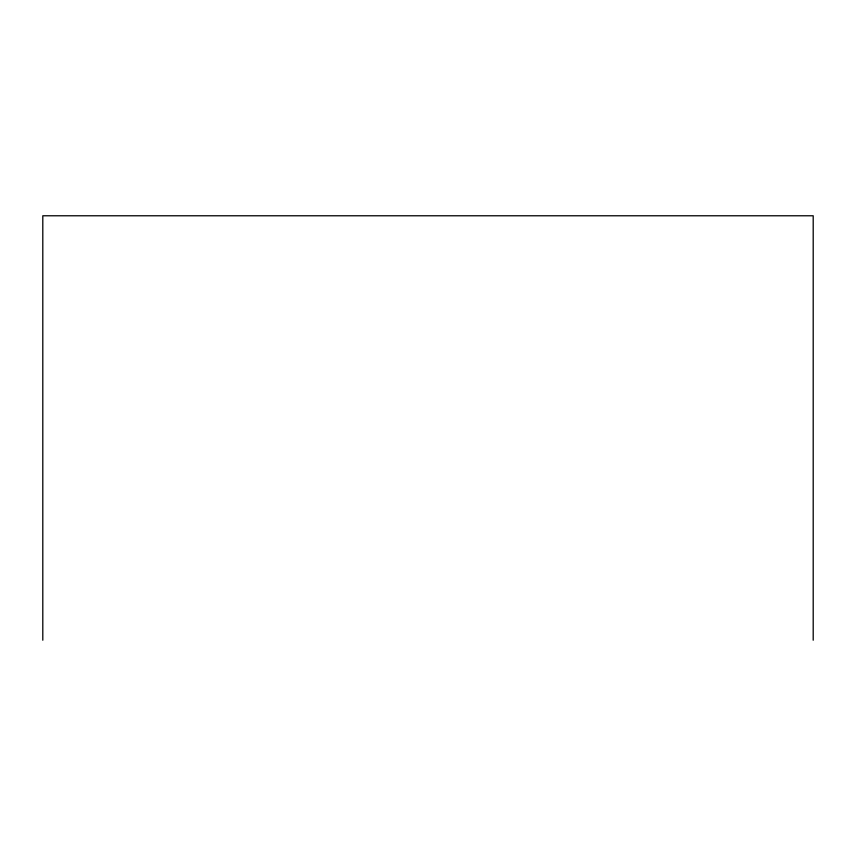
<?xml version="1.0" encoding="UTF-8"?>
<svg xmlns="http://www.w3.org/2000/svg" width="856" height="856" viewBox="0 0 856 856"><rect width="100%" height="100%" fill="white"/><g stroke="black" fill="none" stroke-linecap="round" stroke-linejoin="round"><path stroke-width="1.28" d="M813.2 640.224L813.2 215.776L42.8 215.776L42.8 640.224"/></g></svg>
